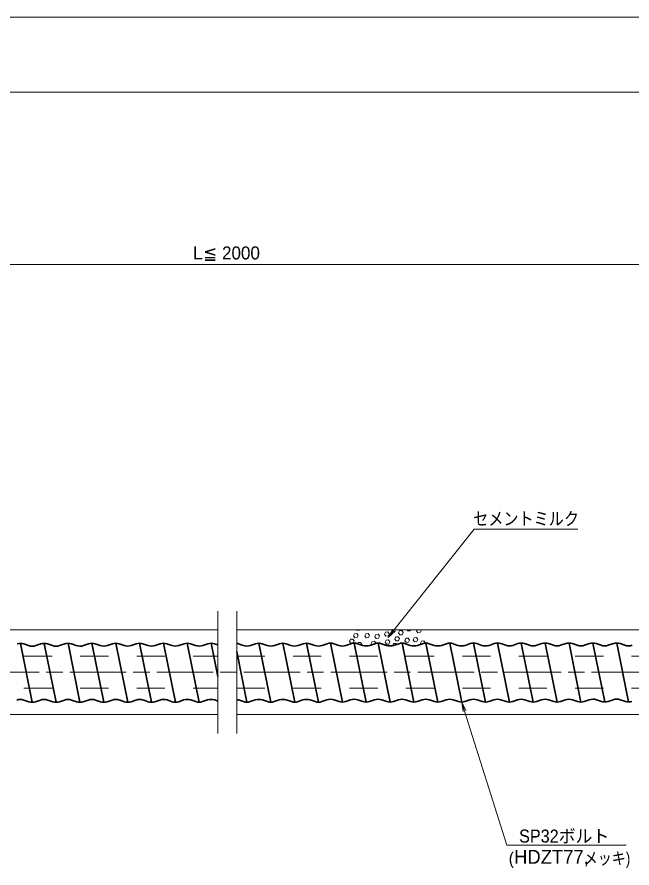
# Model space of a CAD drawing. Units: millimetres at full size, sheet at 1:2.5; details may follow other scales. Extents: x 0 to 1680, y 64 to 1266.
# Drawn here: x 798.9 to 1125.9, y 814 to 1266.4 of the extents above; entities that cross this region are included whole.
import ezdxf
from ezdxf.enums import TextEntityAlignment as Align

# ---------------------------------------------------------------- set-up
doc = ezdxf.new("R2010")
doc.units = ezdxf.units.MM
doc.header["$LTSCALE"] = 2.5
doc.linetypes.add('CHAIN', pattern=[18.5, 12, -1.5, 3.5, -1.5])
doc.linetypes.add('DASHED_SPACED', pattern=[12, 6, -6])
for name, color, linetype, lineweight in [('1 外形線', 7, 'Continuous', 35), ('2 細い実線', 3, 'Continuous', 20), ('3 隠れ線', 2, 'DASHED_SPACED', 13), ('4 中心線', 1, 'CHAIN', 15), ('6 寸法線', 4, 'Continuous', 13), ('7 枠・タイトル', 7, 'Continuous', 13)]:
    doc.layers.add(name, color=color, linetype=linetype, lineweight=lineweight)
doc.styles.add('Arial', font='')
doc.styles.add('ＭＳ Ｐゴシック', font='')
doc.styles.get('Arial').set_extended_font_data('Arial')
doc.styles.get('ＭＳ Ｐゴシック').set_extended_font_data('MS PGothic')

# ---------------------------------------------------------------- blocks, each defined once
blk = doc.blocks.new('open_arrow')
at = {"color": 0, "linetype": 'Continuous', "lineweight": -2}
blk.add_lwpolyline([(7.5, 1.25), (0, 0), (7.5, -1.25)], dxfattribs=at)

msp = doc.modelspace()

# ---------------------------------------------------------------- linework, layer by layer
at = {"layer": '1 外形線'}
for p, q in [((800.632, 933.403), (806.982, 902.063)), ((805.019, 932.222), (802.401, 933.111)), ((808.856, 932.215), (811.55, 933.118)), ((813.318, 933.41), (819.668, 902.07)), ((817.705, 932.229), (815.087, 933.118)), ((821.542, 932.221), (824.236, 933.125)), ((826.005, 933.417), (832.355, 902.077)), ((830.392, 932.235), (827.773, 933.125)), ((834.229, 932.228), (836.922, 933.131)), ((838.691, 933.423), (845.041, 902.083)), ((843.078, 932.242), (840.459, 933.131)), ((846.915, 932.235), (849.609, 933.138)), ((851.377, 933.43), (857.727, 902.09)), ((855.764, 932.249), (853.146, 933.138)), ((859.601, 932.241), (862.295, 933.145)), ((864.063, 933.437), (870.413, 902.097)), ((868.45, 932.255), (865.832, 933.145)), ((872.287, 932.248), (874.981, 933.151)), ((876.75, 933.444), (883.1, 902.104)), ((881.137, 932.262), (878.518, 933.151)), ((884.974, 932.255), (887.667, 933.158)), ((889.436, 933.45), (895.786, 902.11)), ((893.823, 932.269), (891.204, 933.158)), ((897.66, 932.262), (900.354, 933.165)), ((902.122, 933.457), (905.689, 915.855)), ((905.689, 932.554), (903.891, 933.165)), ((919.195, 932.282), (916.577, 933.172)), ((923.032, 932.275), (925.726, 933.178)), ((927.495, 933.47), (933.845, 902.13)), ((931.882, 932.289), (929.263, 933.178)), ((935.719, 932.282), (938.412, 933.185)), ((940.181, 933.477), (946.531, 902.137)), ((944.568, 932.296), (941.949, 933.185)), ((948.405, 932.288), (951.099, 933.192)), ((952.867, 933.484), (959.217, 902.144)), ((957.254, 932.302), (954.636, 933.192)), ((961.091, 932.295), (963.785, 933.198)), ((965.553, 933.49), (971.903, 902.15)), ((969.941, 932.309), (967.322, 933.198)), ((973.778, 932.302), (976.471, 933.205)), ((978.24, 933.497), (984.59, 902.157)), ((982.627, 932.316), (980.008, 933.205)), ((986.464, 932.309), (989.157, 933.212)), ((990.926, 933.504), (997.276, 902.164)), ((995.313, 932.323), (992.694, 933.212)), ((999.15, 932.315), (1001.844, 933.219)), ((1003.612, 933.511), (1009.962, 902.171)), ((1007.999, 932.329), (1005.381, 933.219)), ((1011.836, 932.322), (1014.53, 933.225)), ((1016.298, 933.517), (1022.648, 902.177)), ((1020.686, 932.336), (1018.067, 933.225)), ((1024.523, 932.329), (1027.216, 933.232)), ((1028.985, 933.524), (1035.335, 902.184)), ((1033.372, 932.343), (1030.753, 933.232)), ((1037.209, 932.335), (1039.902, 933.239)), ((1041.671, 933.531), (1048.021, 902.191)), ((1046.058, 932.349), (1043.44, 933.239)), ((1049.895, 932.342), (1052.589, 933.245)), ((1054.357, 933.537), (1060.707, 902.197)), ((1058.744, 932.356), (1056.126, 933.245)), ((1062.581, 932.349), (1065.275, 933.252)), ((1067.043, 933.544), (1073.393, 902.204)), ((1071.431, 932.363), (1068.812, 933.252)), ((1075.268, 932.356), (1077.961, 933.259)), ((1079.73, 933.551), (1086.08, 902.211)), ((1084.117, 932.37), (1081.498, 933.259)), ((1087.954, 932.362), (1090.647, 933.266)), ((1092.416, 933.558), (1098.766, 902.218)), ((1096.803, 932.376), (1094.185, 933.266)), ((1100.64, 932.369), (1103.334, 933.272)), ((1105.102, 933.564), (1111.452, 902.224)), ((1109.489, 932.383), (1106.871, 933.272)), ((1113.326, 932.376), (1116.02, 933.279)), ((1117.788, 933.571), (1124.138, 902.231)), ((1122.176, 932.39), (1119.557, 933.279)), ((915.689, 929.119), (921.158, 902.124)), ((802.52, 903.259), (805.213, 902.355)), ((811.369, 903.245), (808.751, 902.355)), ((815.206, 903.265), (817.9, 902.362)), ((824.055, 903.251), (821.437, 902.362)), ((827.892, 903.272), (830.586, 902.369)), ((836.742, 903.258), (834.123, 902.369)), ((840.579, 903.279), (843.272, 902.375)), ((849.428, 903.265), (846.809, 902.375)), ((853.265, 903.285), (855.959, 902.382)), ((862.114, 903.271), (859.496, 902.382)), ((865.951, 903.292), (868.645, 902.389)), ((874.8, 903.278), (872.182, 902.389)), ((878.637, 903.299), (881.331, 902.396)), ((887.487, 903.285), (884.868, 902.396)), ((891.324, 903.306), (894.017, 902.402)), ((900.173, 903.292), (897.554, 902.402)), ((904.01, 903.312), (905.689, 902.749)), ((916.696, 903.319), (919.39, 902.416)), ((925.545, 903.305), (922.927, 902.416)), ((929.382, 903.326), (932.076, 902.422)), ((938.232, 903.312), (935.613, 902.422)), ((942.069, 903.332), (944.762, 902.429)), ((950.918, 903.318), (948.299, 902.429)), ((954.755, 903.339), (957.449, 902.436)), ((963.604, 903.325), (960.986, 902.436)), ((967.441, 903.346), (970.135, 902.443)), ((976.291, 903.332), (973.672, 902.443)), ((980.128, 903.353), (982.821, 902.449)), ((988.977, 903.339), (986.358, 902.449)), ((992.814, 903.359), (995.507, 902.456)), ((1001.663, 903.345), (999.044, 902.456)), ((1005.5, 903.366), (1008.194, 902.463)), ((1014.349, 903.352), (1011.731, 902.463)), ((1018.186, 903.373), (1020.88, 902.469)), ((1027.036, 903.359), (1024.417, 902.469)), ((1030.873, 903.379), (1033.566, 902.476)), ((1039.722, 903.365), (1037.103, 902.476)), ((1043.559, 903.386), (1046.252, 902.483)), ((1052.408, 903.372), (1049.79, 902.483)), ((1056.245, 903.393), (1058.939, 902.49)), ((1065.094, 903.379), (1062.476, 902.49)), ((1068.931, 903.4), (1071.625, 902.496)), ((1077.781, 903.386), (1075.162, 902.496)), ((1081.618, 903.406), (1084.311, 902.503)), ((1090.467, 903.392), (1087.848, 902.503)), ((1094.304, 903.413), (1096.997, 902.51)), ((1103.153, 903.399), (1100.535, 902.51)), ((1106.99, 903.42), (1109.684, 902.516)), ((1115.839, 903.406), (1113.221, 902.516)), ((1119.676, 903.426), (1122.37, 902.523))]:
    msp.add_line(p, q, dxfattribs=at)
for centre, radius, start, end in [((800.632, 927.903), 5.5, 71.24295, 108.75705), ((806.949, 937.903), 6, 251.24295, 288.53839), ((813.318, 927.91), 5.5, 71.24295, 108.75705), ((819.635, 937.91), 6, 251.24295, 288.53839), ((826.005, 927.917), 5.5, 71.24295, 108.75705), ((832.321, 937.917), 6, 251.24295, 288.53839), ((838.691, 927.923), 5.5, 71.24295, 108.75705), ((845.007, 937.923), 6, 251.24295, 288.53839), ((851.377, 927.93), 5.5, 71.24295, 108.75705), ((857.694, 937.93), 6, 251.24295, 288.53839), ((864.063, 927.937), 5.5, 71.24295, 108.75705), ((870.38, 937.937), 6, 251.24295, 288.53839), ((876.75, 927.944), 5.5, 71.24295, 108.75705), ((883.066, 937.944), 6, 251.24295, 288.53839), ((889.436, 927.95), 5.5, 71.24295, 108.75705), ((895.752, 937.95), 6, 251.24295, 288.53839), ((902.122, 927.957), 5.5, 71.24295, 108.75705), ((914.808, 927.964), 5.5, 71.24295, 80.79039), ((921.125, 937.964), 6, 251.24295, 288.53839), ((927.495, 927.97), 5.5, 71.24295, 108.75705), ((933.811, 937.97), 6, 251.24295, 288.53839), ((940.181, 927.977), 5.5, 71.24295, 108.75705), ((946.497, 937.977), 6, 251.24295, 288.53839), ((952.867, 927.984), 5.5, 71.24295, 108.75705), ((959.184, 937.984), 6, 251.24295, 288.53839), ((965.553, 927.99), 5.5, 71.24295, 108.75705), ((971.87, 937.99), 6, 251.24295, 288.53839), ((978.24, 927.997), 5.5, 71.24295, 108.75705), ((984.556, 937.997), 6, 251.24295, 288.53839), ((990.926, 928.004), 5.5, 71.24295, 108.75705), ((997.242, 938.004), 6, 251.24295, 288.53839), ((1003.612, 928.011), 5.5, 71.24295, 108.75705), ((1009.929, 938.011), 6, 251.24295, 288.53839), ((1016.298, 928.017), 5.5, 71.24295, 108.75705), ((1022.615, 938.017), 6, 251.24295, 288.53839), ((1028.985, 928.024), 5.5, 71.24295, 108.75705), ((1035.301, 938.024), 6, 251.24295, 288.53839), ((1041.671, 928.031), 5.5, 71.24295, 108.75705), ((1047.987, 938.031), 6, 251.24295, 288.53839), ((1054.357, 928.037), 5.5, 71.24295, 108.75705), ((1060.674, 938.037), 6, 251.24295, 288.53839), ((1067.043, 928.044), 5.5, 71.24295, 108.75705), ((1073.36, 938.044), 6, 251.24295, 288.53839), ((1079.73, 928.051), 5.5, 71.24295, 108.75705), ((1086.046, 938.051), 6, 251.24295, 288.53839), ((1092.416, 928.058), 5.5, 71.24295, 108.75705), ((1098.732, 938.058), 6, 251.24295, 288.53839), ((1105.102, 928.064), 5.5, 71.24295, 108.75705), ((1111.419, 938.064), 6, 251.24295, 288.53839), ((1117.788, 928.071), 5.5, 71.24295, 108.75705), ((1124.105, 938.071), 6, 251.24295, 288.53839), ((800.612, 897.557), 6, 71.46161, 108.75705), ((806.982, 907.563), 5.5, 251.24295, 288.75705), ((813.299, 897.563), 6, 71.46161, 108.75705), ((819.668, 907.57), 5.5, 251.24295, 288.75705), ((825.985, 897.57), 6, 71.46161, 108.75705), ((832.355, 907.577), 5.5, 251.24295, 288.75705), ((838.671, 897.577), 6, 71.46161, 108.75705), ((845.041, 907.583), 5.5, 251.24295, 288.75705), ((851.357, 897.583), 6, 71.46161, 108.75705), ((857.727, 907.59), 5.5, 251.24295, 288.75705), ((864.044, 897.59), 6, 71.46161, 108.75705), ((870.413, 907.597), 5.5, 251.24295, 288.75705), ((876.73, 897.597), 6, 71.46161, 108.75705), ((883.1, 907.604), 5.5, 251.24295, 288.75705), ((889.416, 897.604), 6, 71.46161, 108.75705), ((895.786, 907.61), 5.5, 251.24295, 288.75705), ((902.102, 897.61), 6, 71.46161, 108.75705), ((914.789, 897.617), 6, 71.46161, 81.37251), ((921.158, 907.624), 5.5, 251.24295, 288.75705), ((927.475, 897.624), 6, 71.46161, 108.75705), ((933.845, 907.63), 5.5, 251.24295, 288.75705), ((940.161, 897.63), 6, 71.46161, 108.75705), ((946.531, 907.637), 5.5, 251.24295, 288.75705), ((952.847, 897.637), 6, 71.46161, 108.75705), ((959.217, 907.644), 5.5, 251.24295, 288.75705), ((965.534, 897.644), 6, 71.46161, 108.75705), ((971.903, 907.65), 5.5, 251.24295, 288.75705), ((978.22, 897.65), 6, 71.46161, 108.75705), ((984.59, 907.657), 5.5, 251.24295, 288.75705), ((990.906, 897.657), 6, 71.46161, 108.75705), ((997.276, 907.664), 5.5, 251.24295, 288.75705), ((1003.592, 897.664), 6, 71.46161, 108.75705), ((1009.962, 907.671), 5.5, 251.24295, 288.75705), ((1016.279, 897.671), 6, 71.46161, 108.75705), ((1022.648, 907.677), 5.5, 251.24295, 288.75705), ((1028.965, 897.677), 6, 71.46161, 108.75705), ((1035.335, 907.684), 5.5, 251.24295, 288.75705), ((1041.651, 897.684), 6, 71.46161, 108.75705), ((1048.021, 907.691), 5.5, 251.24295, 288.75705), ((1054.337, 897.691), 6, 71.46161, 108.75705), ((1060.707, 907.697), 5.5, 251.24295, 288.75705), ((1067.024, 897.697), 6, 71.46161, 108.75705), ((1073.393, 907.704), 5.5, 251.24295, 288.75705), ((1079.71, 897.704), 6, 71.46161, 108.75705), ((1086.08, 907.711), 5.5, 251.24295, 288.75705), ((1092.396, 897.711), 6, 71.46161, 108.75705), ((1098.766, 907.718), 5.5, 251.24295, 288.75705), ((1105.082, 897.718), 6, 71.46161, 108.75705), ((1111.452, 907.724), 5.5, 251.24295, 288.75705), ((1117.769, 897.724), 6, 71.46161, 108.75705), ((1124.138, 907.731), 5.5, 251.24295, 288.75705)]:
    msp.add_arc(centre, radius, start, end, dxfattribs=at)
at = {"layer": '2 細い実線'}
for p, q in [((905.689, 885.535), (905.689, 950.535)), ((915.689, 885.535), (915.689, 950.535)), ((905.689, 940.535), (517.689, 940.535)), ((1432.689, 940.535), (915.689, 940.535)), ((977.819, 937.412), (978.347, 938.545)), ((978.536, 936.388), (977.819, 937.412)), ((979.593, 938.654), (978.347, 938.545)), ((979.637, 940.243), (979.432, 940.535)), ((980.309, 937.63), (979.593, 938.654)), ((980.882, 940.352), (979.637, 940.243)), ((979.781, 936.497), (980.309, 937.63)), ((980.882, 940.352), (980.968, 940.535)), ((983.841, 937.343), (984.37, 938.476)), ((984.558, 936.319), (983.841, 937.343)), ((985.615, 938.585), (984.37, 938.476)), ((986.332, 937.561), (985.615, 938.585)), ((985.803, 936.428), (986.332, 937.561)), ((989.217, 936.999), (989.745, 938.131)), ((989.934, 935.975), (989.217, 936.999)), ((990.991, 938.24), (989.745, 938.131)), ((991.708, 937.216), (990.991, 938.24)), ((991.179, 936.084), (991.708, 937.216)), ((994.24, 938.26), (994.769, 939.393)), ((994.957, 937.236), (994.24, 938.26)), ((996.014, 939.502), (994.769, 939.393)), ((996.203, 937.345), (994.957, 937.236)), ((996.731, 938.478), (996.014, 939.502)), ((996.203, 937.345), (996.731, 938.478)), ((998.504, 939.72), (997.934, 940.535)), ((999.75, 939.829), (998.504, 939.72)), ((999.75, 939.829), (1000.079, 940.535)), ((999.772, 935.717), (1000.3, 936.849)), ((1001.545, 936.958), (1000.3, 936.849)), ((1002.262, 935.934), (1001.545, 936.958)), ((1001.712, 938.914), (1002.24, 940.047)), ((1002.429, 937.89), (1001.712, 938.914)), ((1003.485, 940.156), (1002.24, 940.047)), ((1003.674, 937.999), (1002.429, 937.89)), ((1004.202, 939.132), (1003.485, 940.156)), ((1003.674, 937.999), (1004.202, 939.132)), ((1006.694, 939.978), (1006.303, 940.535)), ((1007.939, 940.086), (1006.694, 939.978)), ((1007.939, 940.086), (1008.148, 940.535)), ((1011.372, 940.047), (1011.599, 940.535)), ((1012.088, 939.023), (1011.372, 940.047)), ((1013.334, 939.132), (1012.088, 939.023)), ((1013.334, 939.132), (1013.862, 940.265)), ((1013.862, 940.265), (1013.672, 940.535)), ((975.75, 934.469), (976.279, 935.602)), ((976.467, 933.445), (975.75, 934.469)), ((977.524, 935.711), (976.279, 935.602)), ((977.713, 933.554), (976.467, 933.445)), ((978.241, 934.687), (977.524, 935.711)), ((977.713, 933.554), (978.241, 934.687)), ((979.781, 936.497), (978.536, 936.388)), ((979.948, 933.226), (980.203, 933.772)), ((981.448, 933.881), (980.203, 933.772)), ((982.165, 932.857), (981.448, 933.881)), ((982.01, 932.525), (982.165, 932.857)), ((985.803, 936.428), (984.558, 936.319)), ((987.146, 933.293), (987.675, 934.426)), ((987.575, 932.681), (987.146, 933.293)), ((988.92, 934.535), (987.675, 934.426)), ((989.637, 933.511), (988.92, 934.535)), ((989.56, 933.347), (989.637, 933.511)), ((991.179, 936.084), (989.934, 935.975)), ((994.618, 933.947), (995.146, 935.08)), ((995.335, 932.923), (994.618, 933.947)), ((996.391, 935.189), (995.146, 935.08)), ((996.58, 933.032), (995.335, 932.923)), ((997.108, 934.165), (996.391, 935.189)), ((996.58, 933.032), (997.108, 934.165)), ((998.558, 932.15), (999.07, 933.25)), ((1000.316, 933.359), (999.07, 933.25)), ((1000.489, 934.693), (999.772, 935.717)), ((1000.686, 932.83), (1000.316, 933.359)), ((1001.734, 934.802), (1000.489, 934.693)), ((1001.734, 934.802), (1002.262, 935.934)), ((1005.046, 934.949), (1005.574, 936.082)), ((1005.763, 933.925), (1005.046, 934.949)), ((1006.819, 936.191), (1005.574, 936.082)), ((1007.008, 934.034), (1005.763, 933.925)), ((1007.536, 935.167), (1006.819, 936.191)), ((1007.008, 934.034), (1007.536, 935.167)), ((1009.561, 935.254), (1010.089, 936.387)), ((1010.278, 934.23), (1009.561, 935.254)), ((1011.334, 936.496), (1010.089, 936.387)), ((1011.523, 934.339), (1010.278, 934.23)), ((1012.051, 935.472), (1011.334, 936.496)), ((1011.523, 934.339), (1012.051, 935.472)), ((1013.485, 933.424), (1014.013, 934.557)), ((1013.83, 932.932), (1013.485, 933.424)), ((1015.259, 934.666), (1014.013, 934.557)), ((1015.976, 933.642), (1015.259, 934.666)), ((1015.911, 933.504), (1015.976, 933.642)), ((905.689, 895.535), (517.695, 895.535)), ((1432.689, 895.535), (915.689, 895.535))]:
    msp.add_line(p, q, dxfattribs=at)
at = {"layer": '3 隠れ線'}
for p, q in [((592.504, 926.535), (905.689, 926.535)), ((915.689, 926.535), (1374.689, 926.535)), ((592.504, 909.535), (905.689, 909.535)), ((915.689, 909.535), (1374.689, 909.535))]:
    msp.add_line(p, q, dxfattribs=at)
at = {"layer": '4 中心線'}
msp.add_line((410.689, 918.035), (1438.429, 918.035), dxfattribs=at)
at = {"layer": '6 寸法線'}
msp.add_line((410.689, 1134.923), (1409.689, 1134.923), dxfattribs=at)
for points in [[(996.224, 936.464), (999.336, 940.377), (1042.04, 994.082), (1097.084, 994.082)], [(1035.335, 902.184), (1036.841, 897.416), (1059.371, 826.079), (1122.79, 826.079)]]:
    msp.add_lwpolyline(points, dxfattribs=at)
at = {"layer": '7 枠・タイトル'}
for p, q in [((-0.331, 1266.427), (1679.669, 1266.427)), ((39.669, 1226.427), (1639.669, 1226.427))]:
    msp.add_line(p, q, dxfattribs=at)

# ---------------------------------------------------------------- block references
at = {"layer": '6 寸法線', "xscale": 0.667, "yscale": 0.667}
for p, rotation in [((996.224, 936.464), 51.5), ((1035.335, 902.184), 287.5)]:
    msp.add_blockref('open_arrow', p, dxfattribs=dict(at, rotation=rotation))

# ---------------------------------------------------------------- texts
at = {"layer": '6 寸法線'}
for s, height, style, width, p in [('L', 6.928, 'ＭＳ Ｐゴシック', 1.05, (892.414, 1135.454)), ('≦', 6.928, 'ＭＳ Ｐゴシック', 1.05, (897.829, 1135.454)), ('HDZT77,', 7.386, 'Arial', 0.95, (1063.198, 813.975)), ('メッキ)', 6.433, 'ＭＳ Ｐゴシック', 0.85, (1100.249, 813.975))]:
    msp.add_text(s, height=height, dxfattribs=dict(at, style=style, width=width)).set_placement(p, align=Align.BOTTOM_LEFT)
at = {"layer": '6 寸法線', "style": 'ＭＳ Ｐゴシック'}
for s, height, p in [('2000', 6.928, (907.874, 1135.454)), ('(', 6.433, (1060.356, 813.975))]:
    msp.add_text(s, height=height, dxfattribs=at).set_placement(p, align=Align.BOTTOM_LEFT)
for s, width, p in [('セメントミルク', 0.85, (1041.467, 999.675)), ('SP32ボルト', 0.95, (1065.861, 830.932))]:
    msp.add_text(s, height=6.928, dxfattribs=dict(at, width=width)).set_placement(p, align=Align.MIDDLE_LEFT)

doc.saveas('drawing.dxf')
